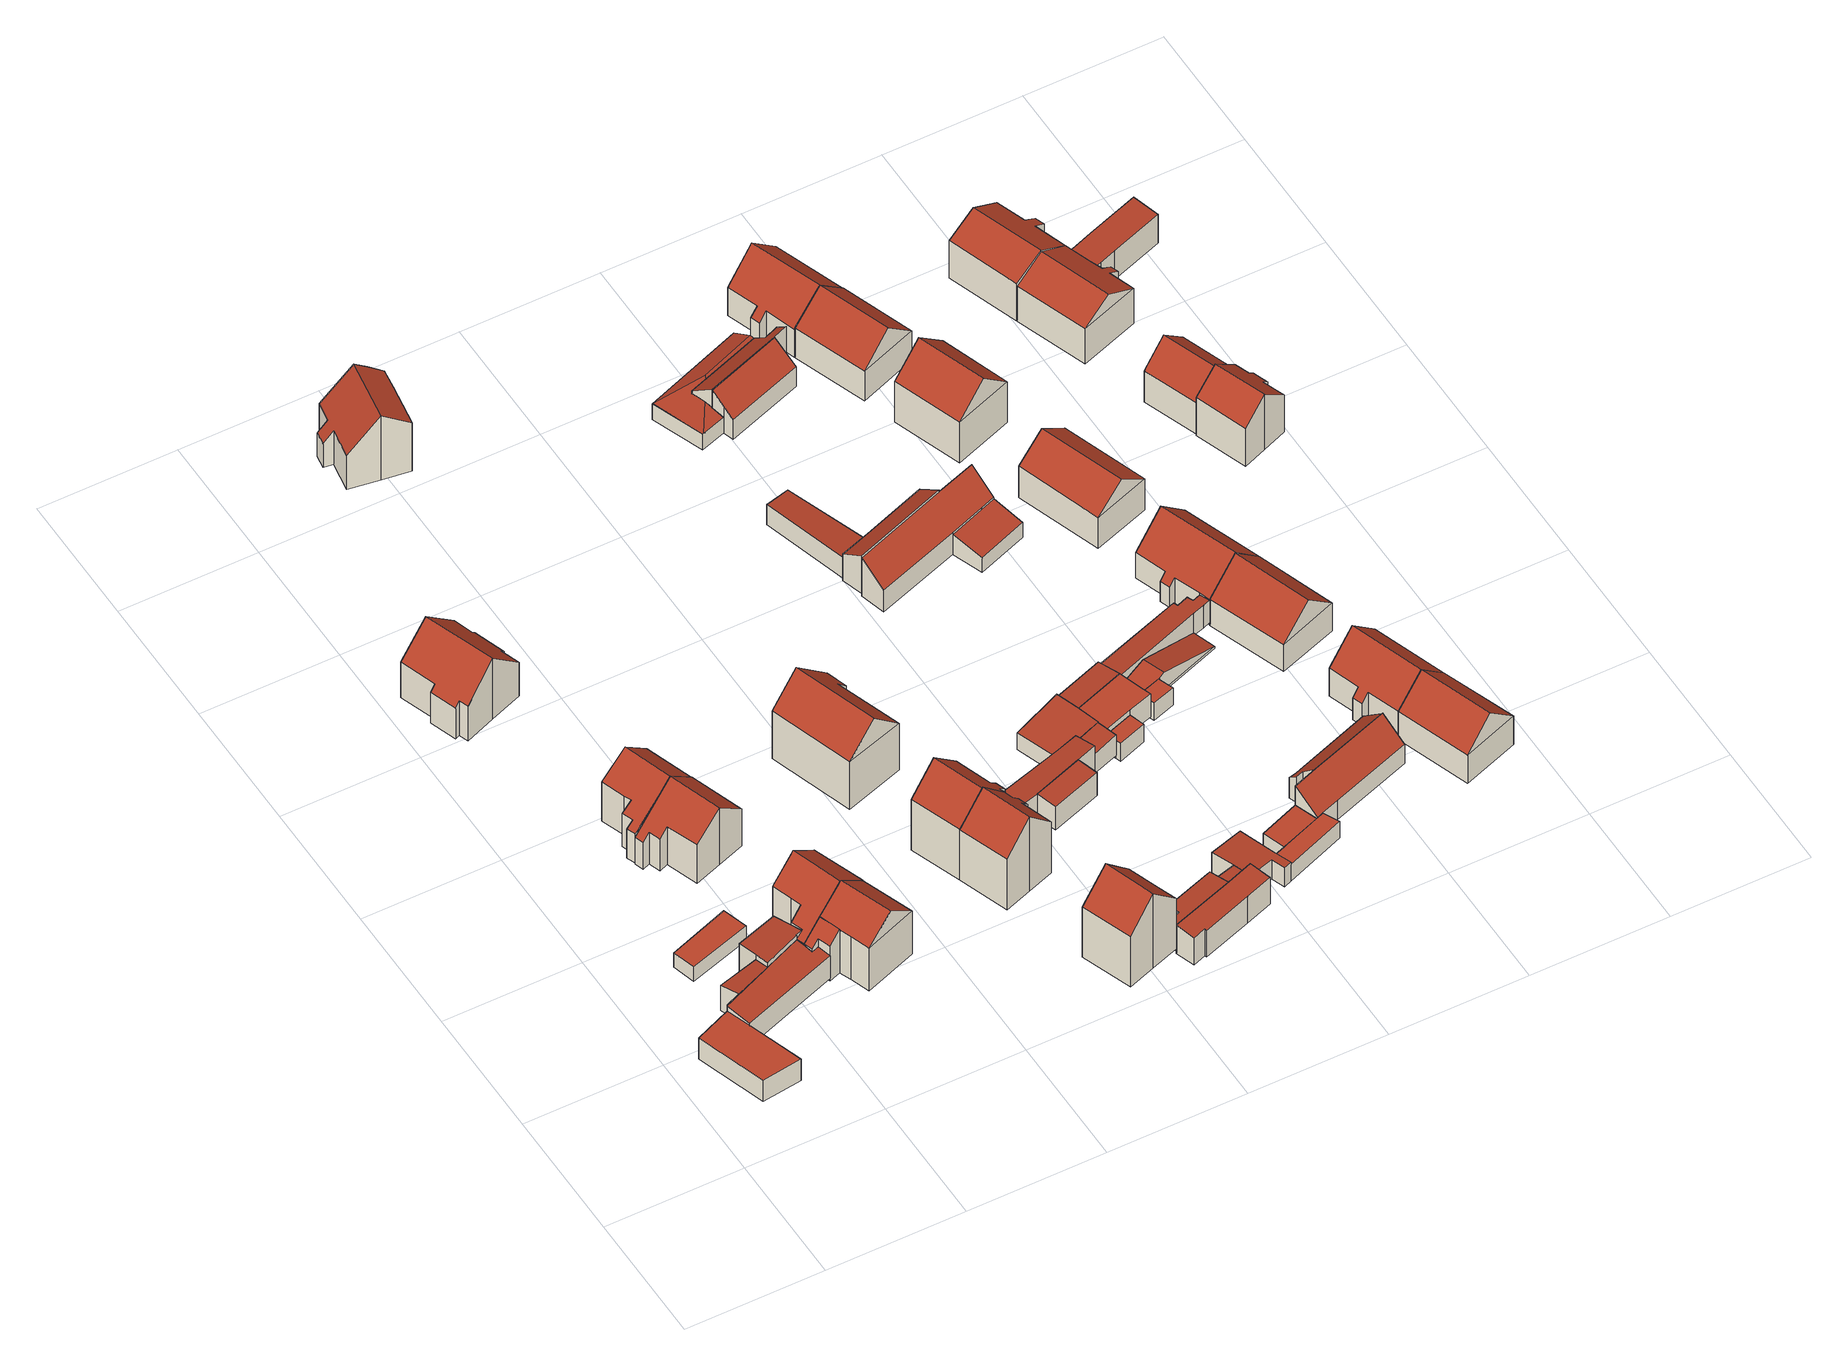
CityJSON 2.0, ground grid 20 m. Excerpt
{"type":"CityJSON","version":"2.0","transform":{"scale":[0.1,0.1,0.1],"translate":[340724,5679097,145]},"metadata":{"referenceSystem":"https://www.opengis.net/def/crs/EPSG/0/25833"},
"CityObjects":{
"building1":{"type":"Building","attributes":{"Gemeindeschluessel":14729160,"Geometrietyp2DReferenz":"3000","function":"31001_9998","roofType":"9999"},"children":["building1-1","building1-2","building1-3","building1-4"]},
"building1-1":{"type":"BuildingPart","attributes":{"Dachtyp_tdc":"tdcPolyFlatRoof","Dachneigung":9.19,"QualitaetDacherkennung":45,"Geometrietyp2DReferenz":"3000","roofType":"2100","measuredHeight":4.83},"parents":["building1"],"geometry":[{"type":"MultiSurface","lod":"2","boundaries":[[[0,1,2,3,4,5,6,7,8]],[[9,10,11,12,13,14,15,16]],[[5,4,12,11]],[[4,3,13,12]],[[3,2,14,13]],[[2,1,15,14]],[[1,0,17,16,15]],[[18,17,0,8]],[[9,16,17,18]],[[10,9,18,8,7,6]],[[11,10,6,5]]],"semantics":{"surfaces":[{"type":"RoofSurface"},{"type":"GroundSurface"},{"type":"WallSurface"},{"type":"ClosureSurface"}],"values":[0,1,2,2,2,2,2,2,3,3,3]}}]},
"building1-2":{"type":"BuildingPart","attributes":{"Dachtyp_tdc":"tdcPolyFlatRoof","Dachneigung":0,"QualitaetDacherkennung":84,"Geometrietyp2DReferenz":"3000","roofType":"1000","measuredHeight":3.74},"parents":["building1"],"geometry":[{"type":"MultiSurface","lod":"2","boundaries":[[[19,20,21,22]],[[20,18,9,21]],[[17,23,24,16]],[[23,19,22,24]],[[23,17,18,20,19]],[[22,21,9,16,24]],[[16,9,18,17]]],"semantics":{"surfaces":[{"type":"WallSurface"},{"type":"RoofSurface"},{"type":"GroundSurface"},{"type":"ClosureSurface"}],"values":[0,0,0,0,1,2,3]}}]},
"building1-3":{"type":"BuildingPart","attributes":{"Dachtyp_tdc":"tdcPolyFlatRoof","Dachneigung":7.49,"QualitaetDacherkennung":70,"Geometrietyp2DReferenz":"3000","roofType":"2100","measuredHeight":4.89},"parents":["building1"],"geometry":[{"type":"MultiSurface","lod":"2","boundaries":[[[25,9,8]],[[25,26,27,9]],[[26,28,29,27]],[[28,30,31,29]],[[30,28,26,25,7,6]],[[10,9,27,29,31]],[[8,7,25]],[[9,10,6,7,8]],[[10,31,30,6]]],"semantics":{"surfaces":[{"type":"WallSurface"},{"type":"RoofSurface"},{"type":"GroundSurface"},{"type":"ClosureSurface"}],"values":[0,0,0,0,1,2,0,3,3]}}]},
"building1-4":{"type":"BuildingPart","attributes":{"Dachtyp_tdc":"tdcPolyFlatRoof","Dachneigung":4.71,"QualitaetDacherkennung":78,"Geometrietyp2DReferenz":"3000","roofType":"2100","measuredHeight":5.57},"parents":["building1"],"geometry":[{"type":"MultiSurface","lod":"2","boundaries":[[[32,33,34,31,30]],[[33,35,36,34]],[[35,37,38,36]],[[37,39,40,38]],[[39,41,42,40]],[[41,43,5,11,42]],[[44,43,41,39,37,35,33,32]],[[31,34,36,38,40,42,11,10]],[[6,5,43,44]],[[11,5,6,10]],[[32,30,6,44]],[[30,31,10,6]]],"semantics":{"surfaces":[{"type":"WallSurface"},{"type":"RoofSurface"},{"type":"GroundSurface"},{"type":"ClosureSurface"}],"values":[0,0,0,0,0,0,1,2,0,3,0,3]}}]},
"building2":{"type":"Building","attributes":{"Dachtyp_tdc":"tdcPolyFlatRoof","Gemeindeschluessel":14729160,"Dachneigung":0,"QualitaetDacherkennung":84,"Geometrietyp2DReferenz":"3000","function":"31001_9998","roofType":"1000","measuredHeight":2.55},"geometry":[{"type":"MultiSurface","lod":"2","boundaries":[[[45,46,47,48]],[[46,49,50,47]],[[49,51,52,50]],[[51,45,48,52]],[[51,49,46,45]],[[48,47,50,52]]],"semantics":{"surfaces":[{"type":"WallSurface"},{"type":"RoofSurface"},{"type":"GroundSurface"}],"values":[0,0,0,0,1,2]}}]},
"building3":{"type":"Building","attributes":{"Dachtyp_tdc":"tdcGableRoof","Gemeindeschluessel":14729160,"Dachneigung":43,"QualitaetDacherkennung":68,"Geometrietyp2DReferenz":"3000","function":"31001_9998","roofType":"3100","measuredHeight":10.78},"geometry":[{"type":"MultiSurface","lod":"2","boundaries":[[[53,54,55,56]],[[54,57,58,55]],[[57,59,60,58]],[[59,61,62,60]],[[61,63,64,62]],[[63,65,66,64]],[[65,67,68,66]],[[67,69,70,68]],[[69,71,72,70]],[[71,73,74,72]],[[73,75,76,74]],[[75,77,78,76]],[[77,79,80,78]],[[79,53,56,80]],[[75,73,71,69,67,65,63,61]],[[61,59,57,54,53,79,77,75]],[[56,55,58,60,62,64,66,68,70,72,74,76,78,80]]],"semantics":{"surfaces":[{"type":"WallSurface"},{"type":"RoofSurface"},{"type":"GroundSurface"}],"values":[0,0,0,0,0,0,0,0,0,0,0,0,0,0,1,1,2]}}]},
"building4":{"type":"Building","attributes":{"Dachtyp_tdc":"tdcGableRoof","Gemeindeschluessel":14729160,"Dachneigung":38.2,"QualitaetDacherkennung":65,"Geometrietyp2DReferenz":"3000","function":"31001_9998","roofType":"3100","measuredHeight":10.15},"geometry":[{"type":"MultiSurface","lod":"2","boundaries":[[[81,82,83,84]],[[82,85,86,83]],[[85,87,88,86]],[[87,89,90,88]],[[89,91,92,90]],[[91,93,94,92]],[[93,95,96,94]],[[95,97,98,96]],[[97,99,100,98]],[[99,81,84,100]],[[95,93,91,89]],[[89,87,85,82,81,99,97,95]],[[84,83,86,88,90,92,94,96,98,100]]],"semantics":{"surfaces":[{"type":"WallSurface"},{"type":"RoofSurface"},{"type":"GroundSurface"}],"values":[0,0,0,0,0,0,0,0,0,0,1,1,2]}}]},
"building5":{"type":"Building","attributes":{"Dachtyp_tdc":"tdcFreeFormRoof","Gemeindeschluessel":14729160,"Dachneigung":33.03,"QualitaetDacherkennung":59,"Geometrietyp2DReferenz":"3000","function":"31001_9998","roofType":"5000","measuredHeight":9.76},"geometry":[{"type":"MultiSurface","lod":"2","boundaries":[[[101,102,103,104]],[[102,105,106,103]],[[105,107,108,106]],[[107,109,110,108]],[[109,111,112,110]],[[111,113,114,112]],[[113,115,116,114]],[[115,117,118,116]],[[117,101,104,118]],[[119,109,107,120]],[[101,117,115,113,111,119,120,105,102]],[[111,109,119]],[[107,105,120]],[[104,103,106,108,110,112,114,116,118]]],"semantics":{"surfaces":[{"type":"WallSurface"},{"type":"RoofSurface"},{"type":"GroundSurface"}],"values":[0,0,0,0,0,0,0,0,0,1,1,0,0,2]}}]},
"building6":{"type":"Building","attributes":{"Gemeindeschluessel":14729160,"Geometrietyp2DReferenz":"3000","function":"31001_9998","roofType":"9999"},"children":["building6-1","building6-2"]},
"building6-1":{"type":"BuildingPart","attributes":{"Dachtyp_tdc":"tdcGableRoof","Dachneigung":39.59,"QualitaetDacherkennung":75,"Geometrietyp2DReferenz":"3000","roofType":"3100","measuredHeight":11.12},"parents":["building6"],"geometry":[{"type":"MultiSurface","lod":"2","boundaries":[[[121,122,123,124]],[[122,125,126,123]],[[125,127,128,126]],[[129,130,131,132]],[[130,121,124,131]],[[130,133,134,121]],[[127,125,122,134,133,135]],[[127,135,129]],[[129,135,133,130]],[[121,134,122]],[[124,123,126,128,132,131]],[[132,128,127,129]]],"semantics":{"surfaces":[{"type":"WallSurface"},{"type":"RoofSurface"},{"type":"GroundSurface"},{"type":"ClosureSurface"}],"values":[0,0,0,0,0,1,1,0,0,0,2,3]}}]},
"building6-2":{"type":"BuildingPart","attributes":{"Dachtyp_tdc":"tdcPolyFlatRoof","Dachneigung":40.18,"QualitaetDacherkennung":64,"Geometrietyp2DReferenz":"3000","roofType":"2100","measuredHeight":7.77},"parents":["building6"],"geometry":[{"type":"MultiSurface","lod":"2","boundaries":[[[136,137,138,128,127]],[[137,139,140,138]],[[139,141,142,140]],[[141,143,144,142]],[[143,135,129,132,144]],[[143,141,139,137,136,135]],[[132,128,138,140,142,144]],[[127,129,135,136]],[[127,128,132,129]]],"semantics":{"surfaces":[{"type":"WallSurface"},{"type":"RoofSurface"},{"type":"GroundSurface"},{"type":"ClosureSurface"}],"values":[0,0,0,0,0,1,2,0,3]}}]},
"building7":{"type":"Building","attributes":{"Dachtyp_tdc":"tdcFreeFormRoof","Gemeindeschluessel":14729160,"Dachneigung":39.63,"QualitaetDacherkennung":81,"Geometrietyp2DReferenz":"3000","function":"31001_9998","roofType":"5000","measuredHeight":11.03},"geometry":[{"type":"MultiSurface","lod":"2","boundaries":[[[145,146,147,148]],[[146,149,131,147]],[[149,143,144,131]],[[143,150,151,144]],[[150,152,153,151]],[[152,154,155,153]],[[154,156,157,155]],[[156,158,159,157]],[[158,145,148,159]],[[156,154,152,150,143,160,161,145,158]],[[160,149,146,161]],[[146,145,161]],[[143,149,160]],[[148,147,131,144,151,153,155,157,159]]],"semantics":{"surfaces":[{"type":"WallSurface"},{"type":"RoofSurface"},{"type":"GroundSurface"}],"values":[0,0,0,0,0,0,0,0,0,1,1,0,0,2]}}]},
"building8":{"type":"Building","attributes":{"Dachtyp_tdc":"tdcGableRoof","Gemeindeschluessel":14729160,"Dachneigung":50.59,"QualitaetDacherkennung":87,"Geometrietyp2DReferenz":"3000","function":"31001_9998","roofType":"3100","measuredHeight":11.5},"geometry":[{"type":"MultiSurface","lod":"2","boundaries":[[[162,163,164,165]],[[163,166,167,164]],[[166,168,169,167]],[[168,170,171,169]],[[170,172,173,171]],[[172,174,175,173]],[[174,176,177,175]],[[176,178,179,177]],[[178,180,181,179]],[[180,182,183,181]],[[182,184,185,183]],[[184,162,165,185]],[[180,178,176,174,172,170]],[[170,168,166,163,162,184,182,180]],[[165,164,167,169,171,173,175,177,179,181,183,185]]],"semantics":{"surfaces":[{"type":"WallSurface"},{"type":"RoofSurface"},{"type":"GroundSurface"}],"values":[0,0,0,0,0,0,0,0,0,0,0,0,1,1,2]}}]},
"building9":{"type":"Building","attributes":{"Dachtyp_tdc":"tdcFreeFormRoof","Gemeindeschluessel":14729160,"Dachneigung":44.02,"QualitaetDacherkennung":69,"Geometrietyp2DReferenz":"3000","function":"31001_9998","roofType":"5000","measuredHeight":12.73},"geometry":[{"type":"MultiSurface","lod":"2","boundaries":[[[186,187,188,189]],[[187,190,191,188]],[[190,192,193,191]],[[192,194,195,193]],[[194,196,197,195]],[[196,186,189,197]],[[187,198,199,190]],[[196,194,192,199,198,186]],[[187,186,198]],[[192,190,199]],[[189,188,191,193,195,197]]],"semantics":{"surfaces":[{"type":"WallSurface"},{"type":"RoofSurface"},{"type":"GroundSurface"}],"values":[0,0,0,0,0,0,1,1,0,0,2]}}]},
"building10":{"type":"Building","attributes":{"Dachtyp_tdc":"tdcGableRoof","Gemeindeschluessel":14729160,"Dachneigung":45.73,"QualitaetDacherkennung":62,"Geometrietyp2DReferenz":"3000","function":"31001_9998","roofType":"3100","measuredHeight":13.24},"geometry":[{"type":"MultiSurface","lod":"2","boundaries":[[[200,201,202,203]],[[201,204,205,202]],[[204,206,207,205]],[[206,208,209,207]],[[208,210,211,209]],[[210,212,213,211]],[[212,214,215,213]],[[214,216,217,215]],[[216,218,219,217]],[[218,200,203,219]],[[214,212,210,208]],[[208,206,204,201,200,218,216,214]],[[203,202,205,207,209,211,213,215,217,219]]],"semantics":{"surfaces":[{"type":"WallSurface"},{"type":"RoofSurface"},{"type":"GroundSurface"}],"values":[0,0,0,0,0,0,0,0,0,0,1,1,2]}}]},
"building11":{"type":"Building","attributes":{"Dachtyp_tdc":"tdcGableRoof","Gemeindeschluessel":14729160,"Dachneigung":44.25,"QualitaetDacherkennung":66,"Geometrietyp2DReferenz":"3000","function":"31001_9998","roofType":"3100","measuredHeight":13.21},"geometry":[{"type":"MultiSurface","lod":"2","boundaries":[[[220,221,222,223]],[[221,224,225,222]],[[224,226,227,225]],[[226,228,229,227]],[[228,230,231,229]],[[230,232,217,231]],[[232,233,234,217]],[[233,235,213,234]],[[235,236,237,213]],[[236,220,223,237]],[[233,232,230,228,226,224,221,220]],[[220,236,235,233]],[[223,222,225,227,229,231,217,234,213,237]]],"semantics":{"surfaces":[{"type":"WallSurface"},{"type":"RoofSurface"},{"type":"GroundSurface"}],"values":[0,0,0,0,0,0,0,0,0,0,1,1,2]}}]},
"building12":{"type":"Building","attributes":{"Dachtyp_tdc":"tdcGableRoof","Gemeindeschluessel":14729160,"Dachneigung":44.75,"QualitaetDacherkennung":67,"Geometrietyp2DReferenz":"3000","function":"31001_9998","roofType":"3100","measuredHeight":13.28},"geometry":[{"type":"MultiSurface","lod":"2","boundaries":[[[238,239,240,241]],[[239,242,243,240]],[[242,244,245,243]],[[244,246,247,245]],[[246,248,249,247]],[[248,250,251,249]],[[250,238,241,251]],[[246,244,242,239]],[[239,238,250,248,246]],[[241,240,243,245,247,249,251]]],"semantics":{"surfaces":[{"type":"WallSurface"},{"type":"RoofSurface"},{"type":"GroundSurface"}],"values":[0,0,0,0,0,0,0,1,1,2]}}]},
"building13":{"type":"Building","attributes":{"Dachtyp_tdc":"tdcPolyFlatRoof","Gemeindeschluessel":14729160,"Dachneigung":5.95,"QualitaetDacherkennung":57,"Geometrietyp2DReferenz":"3000","function":"31001_9998","roofType":"2100","measuredHeight":4.77},"geometry":[{"type":"MultiSurface","lod":"2","boundaries":[[[252,253,254,255]],[[253,256,257,254]],[[256,258,259,257]],[[258,260,261,259]],[[260,262,263,261]],[[262,264,265,263]],[[264,266,267,265]],[[266,252,255,267]],[[266,264,262,260,258,256,253,252]],[[255,254,257,259,261,263,265,267]]],"semantics":{"surfaces":[{"type":"WallSurface"},{"type":"RoofSurface"},{"type":"GroundSurface"}],"values":[0,0,0,0,0,0,0,0,1,2]}}]},
"building14":{"type":"Building","attributes":{"Dachtyp_tdc":"tdcPolyFlatRoof","Gemeindeschluessel":14729160,"Dachneigung":5.73,"QualitaetDacherkennung":57,"Geometrietyp2DReferenz":"3000","function":"31001_9998","roofType":"2100","measuredHeight":5.05},"geometry":[{"type":"MultiSurface","lod":"2","boundaries":[[[252,266,268,269]],[[266,270,271,268]],[[270,272,273,271]],[[272,274,275,273]],[[274,276,277,275]],[[276,278,279,277]],[[278,280,281,279]],[[280,252,269,281]],[[280,278,276,274,272,270,266,252]],[[269,268,271,273,275,277,279,281]]],"semantics":{"surfaces":[{"type":"WallSurface"},{"type":"RoofSurface"},{"type":"GroundSurface"}],"values":[0,0,0,0,0,0,0,0,1,2]}}]},
"building15":{"type":"Building","attributes":{"Dachtyp_tdc":"tdcPolyFlatRoof","Gemeindeschluessel":14729160,"Dachneigung":7.38,"QualitaetDacherkennung":52,"Geometrietyp2DReferenz":"3000","function":"31001_9998","roofType":"2100","measuredHeight":4.55},"geometry":[{"type":"MultiSurface","lod":"2","boundaries":[[[282,283,284,285]],[[283,286,287,284]],[[286,288,289,287]],[[288,290,291,289]],[[290,292,293,291]],[[292,294,295,293]],[[294,282,285,295]],[[294,292,290,288,286,283,282]],[[285,284,287,289,291,293,295]]],"semantics":{"surfaces":[{"type":"WallSurface"},{"type":"RoofSurface"},{"type":"GroundSurface"}],"values":[0,0,0,0,0,0,0,1,2]}}]},
"building16":{"type":"Building","attributes":{"Dachtyp_tdc":"tdcPolyFlatRoof","Gemeindeschluessel":14729160,"Dachneigung":4.22,"QualitaetDacherkennung":70,"Geometrietyp2DReferenz":"3000","function":"31001_9998","roofType":"2100","measuredHeight":4.29},"geometry":[{"type":"MultiSurface","lod":"2","boundaries":[[[296,297,298,299]],[[297,300,301,298]],[[300,302,303,301]],[[302,296,299,303]],[[302,300,297,296]],[[299,298,301,303]]],"semantics":{"surfaces":[{"type":"WallSurface"},{"type":"RoofSurface"},{"type":"GroundSurface"}],"values":[0,0,0,0,1,2]}}]},
"building17":{"type":"Building","attributes":{"Gemeindeschluessel":14729160,"Geometrietyp2DReferenz":"3000","function":"31001_9998","roofType":"9999"},"children":["building17-1","building17-2"]},
"building17-1":{"type":"BuildingPart","attributes":{"Dachtyp_tdc":"tdcPolyFlatRoof","Dachneigung":5.14,"QualitaetDacherkennung":51,"Geometrietyp2DReferenz":"3000","roofType":"2100","measuredHeight":3.7},"parents":["building17"],"geometry":[{"type":"MultiSurface","lod":"2","boundaries":[[[304,305,306,307]],[[305,308,309,306]],[[308,310,311,309]],[[310,308,305,304]],[[307,306,309,311]],[[307,311,310,304]]],"semantics":{"surfaces":[{"type":"WallSurface"},{"type":"RoofSurface"},{"type":"GroundSurface"},{"type":"ClosureSurface"}],"values":[0,0,0,1,2,3]}}]},
"building17-2":{"type":"BuildingPart","attributes":{"Dachtyp_tdc":"tdcPolyFlatRoof","Dachneigung":6.91,"QualitaetDacherkennung":75,"Geometrietyp2DReferenz":"3000","roofType":"2100","measuredHeight":3.85},"parents":["building17"],"geometry":[{"type":"MultiSurface","lod":"2","boundaries":[[[312,313,314,315]],[[313,316,304,307,314]],[[310,317,318,311]],[[317,319,320,318]],[[319,312,315,320]],[[319,317,310,316,313,312]],[[315,314,307,311,318,320]],[[310,304,316]],[[310,311,307,304]]],"semantics":{"surfaces":[{"type":"WallSurface"},{"type":"RoofSurface"},{"type":"GroundSurface"},{"type":"ClosureSurface"}],"values":[0,0,0,0,0,1,2,0,3]}}]},
"building18":{"type":"Building","attributes":{"Gemeindeschluessel":14729160,"Geometrietyp2DReferenz":"3000","function":"31001_9998","roofType":"9999"},"children":["building18-1","building18-2","building18-3","building18-4"]},
"building18-1":{"type":"BuildingPart","attributes":{"Dachtyp_tdc":"tdcPolyFlatRoof","Dachneigung":0,"QualitaetDacherkennung":62,"Geometrietyp2DReferenz":"3000","roofType":"1000","measuredHeight":2.86},"parents":["building18"],"geometry":[{"type":"MultiSurface","lod":"2","boundaries":[[[321,322,323,324]],[[325,326,327,328]],[[326,321,324,327]],[[326,325,322,321]],[[324,323,328,327]],[[328,323,322,325]]],"semantics":{"surfaces":[{"type":"WallSurface"},{"type":"RoofSurface"},{"type":"GroundSurface"},{"type":"ClosureSurface"}],"values":[0,0,0,1,2,3]}}]},
"building18-2":{"type":"BuildingPart","attributes":{"Dachtyp_tdc":"tdcPolyFlatRoof","Dachneigung":0,"QualitaetDacherkennung":44,"Geometrietyp2DReferenz":"3000","roofType":"1000","measuredHeight":2.99},"parents":["building18"],"geometry":[{"type":"MultiSurface","lod":"2","boundaries":[[[329,330,328,331]],[[330,325,328]],[[332,323,322]],[[332,333,334,323]],[[333,335,336,334]],[[335,337,338,336]],[[335,333,332,330,329,337]],[[338,331,328,323,334,336]],[[331,338,337,329]],[[322,325,330,332]],[[322,323,328,325]]],"semantics":{"surfaces":[{"type":"WallSurface"},{"type":"RoofSurface"},{"type":"GroundSurface"},{"type":"ClosureSurface"}],"values":[0,0,0,0,0,0,1,2,3,0,3]}}]},
"building18-3":{"type":"BuildingPart","attributes":{"Dachtyp_tdc":"tdcPolyFlatRoof","Dachneigung":2.6,"QualitaetDacherkennung":66,"Geometrietyp2DReferenz":"3000","roofType":"2100","measuredHeight":3.6},"parents":["building18"],"geometry":[{"type":"MultiSurface","lod":"2","boundaries":[[[339,340,341,342]],[[339,343,344,340]],[[343,345,329,331,344]],[[346,347,348,338,337]],[[347,349,350,348]],[[349,351,352,350]],[[351,349,347,346,345,343,339,342]],[[341,340,344,331,338,348,350,352]],[[337,329,345,346]],[[337,338,331,329]],[[342,341,352,351]]],"semantics":{"surfaces":[{"type":"WallSurface"},{"type":"RoofSurface"},{"type":"GroundSurface"},{"type":"ClosureSurface"}],"values":[0,0,0,0,0,0,1,2,0,3,3]}}]},
"building18-4":{"type":"BuildingPart","attributes":{"Dachtyp_tdc":"tdcPolyFlatRoof","Dachneigung":2.8,"QualitaetDacherkennung":47,"Geometrietyp2DReferenz":"3000","roofType":"2100","measuredHeight":3.8},"parents":["building18"],"geometry":[{"type":"MultiSurface","lod":"2","boundaries":[[[351,353,354,352]],[[353,355,356,354]],[[355,357,358,356]],[[357,342,341,358]],[[357,355,353,351,342]],[[341,352,354,356,358]],[[351,352,341,342]]],"semantics":{"surfaces":[{"type":"WallSurface"},{"type":"RoofSurface"},{"type":"GroundSurface"},{"type":"ClosureSurface"}],"values":[0,0,0,0,1,2,3]}}]},
"building19":{"type":"Building","attributes":{"Dachtyp_tdc":"tdcPolyFlatRoof","Gemeindeschluessel":14729160,"Dachneigung":7.73,"QualitaetDacherkennung":69,"Geometrietyp2DReferenz":"3000","function":"31001_9998","roofType":"2100","measuredHeight":3.69},"geometry":[{"type":"MultiSurface","lod":"2","boundaries":[[[359,360,361,362]],[[360,363,364,361]],[[363,365,366,364]],[[365,359,362,366]],[[365,363,360,359]],[[362,361,364,366]]],"semantics":{"surfaces":[{"type":"WallSurface"},{"type":"RoofSurface"},{"type":"GroundSurface"}],"values":[0,0,0,0,1,2]}}]},
"building20":{"type":"Building","attributes":{"Gemeindeschluessel":14729160,"Geometrietyp2DReferenz":"3000","function":"31001_9998","roofType":"9999"},"children":["building20-1","building20-2"]},
"building20-1":{"type":"BuildingPart","attributes":{"Dachtyp_tdc":"tdcPolyFlatRoof","Dachneigung":0,"QualitaetDacherkennung":0,"Geometrietyp2DReferenz":"3000","roofType":"9999","measuredHeight":3.13},"parents":["building20"],"geometry":[{"type":"MultiSurface","lod":"2","boundaries":[[[367,368,369,370,371]],[[371,370,372,373]],[[370,369,374,372]],[[369,368,375,374]],[[368,367,376,375]],[[373,372,374,375,376]],[[373,376,367,371]]],"semantics":{"surfaces":[{"type":"RoofSurface"},{"type":"WallSurface"},{"type":"GroundSurface"},{"type":"ClosureSurface"}],"values":[0,1,1,1,1,2,3]}}]},
"building20-2":{"type":"BuildingPart","attributes":{"Dachtyp_tdc":"tdcPolyFlatRoof","Dachneigung":0,"QualitaetDacherkennung":13,"Geometrietyp2DReferenz":"3000","roofType":"1000","measuredHeight":4.1},"parents":["building20"],"geometry":[{"type":"MultiSurface","lod":"2","boundaries":[[[377,378,379,376,367]],[[378,380,381,379]],[[380,382,383,381]],[[382,384,385,383]],[[384,386,373,385]],[[386,371,373]],[[384,382,380,378,377,386]],[[376,379,381,383,385,373]],[[367,371,386,377]],[[367,376,373,371]]],"semantics":{"surfaces":[{"type":"WallSurface"},{"type":"RoofSurface"},{"type":"GroundSurface"},{"type":"ClosureSurface"}],"values":[0,0,0,0,0,0,1,2,0,3]}}]},
"building21":{"type":"Building","attributes":{"Dachtyp_tdc":"tdcPolyFlatRoof","Gemeindeschluessel":14729160,"Dachneigung":4.39,"QualitaetDacherkennung":71,"Geometrietyp2DReferenz":"3000","function":"31001_9998","roofType":"2100","measuredHeight":4.01},"geometry":[{"type":"MultiSurface","lod":"2","boundaries":[[[378,387,388,389]],[[387,390,391,388]],[[390,380,392,391]],[[380,378,389,392]],[[380,390,387,378]],[[389,388,391,392]]],"semantics":{"surfaces":[{"type":"WallSurface"},{"type":"RoofSurface"},{"type":"GroundSurface"}],"values":[0,0,0,0,1,2]}}]},
"building22":{"type":"Building","attributes":{"Dachtyp_tdc":"tdcPolyFlatRoof","Gemeindeschluessel":14729160,"Dachneigung":33.77,"QualitaetDacherkennung":69,"Geometrietyp2DReferenz":"3000","function":"31001_9998","roofType":"2100","measuredHeight":6.8},"geometry":[{"type":"MultiSurface","lod":"2","boundaries":[[[393,394,395,396]],[[394,397,398,395]],[[397,399,400,398]],[[399,401,402,400]],[[401,393,396,402]],[[401,399,397,394,393]],[[396,395,398,400,402]]],"semantics":{"surfaces":[{"type":"WallSurface"},{"type":"RoofSurface"},{"type":"GroundSurface"}],"values":[0,0,0,0,0,1,2]}}]},
"building23":{"type":"Building","attributes":{"Dachtyp_tdc":"tdcPolyFlatRoof","Gemeindeschluessel":14729160,"Dachneigung":38.76,"QualitaetDacherkennung":79,"Geometrietyp2DReferenz":"3000","function":"31001_9998","roofType":"2100","measuredHeight":6.88},"geometry":[{"type":"MultiSurface","lod":"2","boundaries":[[[403,404,405,406]],[[404,407,408,405]],[[407,409,410,408]],[[409,411,412,410]],[[411,413,414,412]],[[413,415,416,414]],[[415,403,406,416]],[[415,413,411,409,407,404,403]],[[406,405,408,410,412,414,416]]],"semantics":{"surfaces":[{"type":"WallSurface"},{"type":"RoofSurface"},{"type":"GroundSurface"}],"values":[0,0,0,0,0,0,0,1,2]}}]},
"building24":{"type":"Building","attributes":{"Dachtyp_tdc":"tdcFreeFormRoof","Gemeindeschluessel":14729160,"Dachneigung":23.6,"QualitaetDacherkennung":54,"Geometrietyp2DReferenz":"3000","function":"31001_9998","roofType":"5000","measuredHeight":3.97},"geometry":[{"type":"MultiSurface","lod":"2","boundaries":[[[417,418,419,420]],[[418,421,422,419]],[[421,423,424,422]],[[423,425,426,424]],[[425,427,428,426]],[[427,429,430,428]],[[429,417,420,430]],[[423,431,432,433,429,434,435]],[[421,436,432,431]],[[427,425,435,434]],[[432,436,418,417,433]],[[425,423,435]],[[429,427,434]],[[417,429,433]],[[421,418,436]],[[423,421,431]],[[420,419,422,424,426,428,430]]],"semantics":{"surfaces":[{"type":"WallSurface"},{"type":"RoofSurface"},{"type":"GroundSurface"}],"values":[0,0,0,0,0,0,0,1,1,1,1,0,0,0,0,0,2]}}]},
"building25":{"type":"Building","attributes":{"Dachtyp_tdc":"tdcPolyFlatRoof","Gemeindeschluessel":14729160,"Dachneigung":39.27,"QualitaetDacherkennung":80,"Geometrietyp2DReferenz":"3000","function":"31001_9998","roofType":"2100","measuredHeight":6.37},"geometry":[{"type":"MultiSurface","lod":"2","boundaries":[[[437,438,426,428]],[[438,439,440,426]],[[439,441,442,440]],[[441,443,444,442]],[[443,437,428,444]],[[443,441,439,438,437]],[[428,426,440,442,444]]],"semantics":{"surfaces":[{"type":"WallSurface"},{"type":"RoofSurface"},{"type":"GroundSurface"}],"values":[0,0,0,0,0,1,2]}}]},
"building26":{"type":"Building","attributes":{"Dachtyp_tdc":"tdcPolyFlatRoof","Gemeindeschluessel":14729160,"Dachneigung":37.02,"QualitaetDacherkennung":77,"Geometrietyp2DReferenz":"3000","function":"31001_9998","roofType":"2100","measuredHeight":6.34},"geometry":[{"type":"MultiSurface","lod":"2","boundaries":[[[445,446,447,448]],[[446,449,450,447]],[[449,451,452,450]],[[451,453,454,452]],[[453,455,456,454]],[[455,457,458,456]],[[457,445,448,458]],[[457,455,453,451,449,446,445]],[[448,447,450,452,454,456,458]]],"semantics":{"surfaces":[{"type":"WallSurface"},{"type":"RoofSurface"},{"type":"GroundSurface"}],"values":[0,0,0,0,0,0,0,1,2]}}]},
"building27":{"type":"Building","attributes":{"Gemeindeschluessel":14729160,"Geometrietyp2DReferenz":"3000","function":"31001_9998","roofType":"9999"},"children":["building27-1","building27-2"]},
"building27-1":{"type":"BuildingPart","attributes":{"Dachtyp_tdc":"tdcPolyFlatRoof","Dachneigung":0,"QualitaetDacherkennung":50,"Geometrietyp2DReferenz":"3000","roofType":"1000","measuredHeight":3.15},"parents":["building27"],"geometry":[{"type":"MultiSurface","lod":"2","boundaries":[[[459,460,461,462,463,464]],[[460,465,466,461]],[[465,467,468,466]],[[467,469,470,471,472,468]],[[469,467,465,460,459]],[[462,461,466,468,472]],[[464,470,469,459]],[[463,462,472,471]],[[464,463,471,470]]],"semantics":{"surfaces":[{"type":"WallSurface"},{"type":"RoofSurface"},{"type":"GroundSurface"},{"type":"ClosureSurface"}],"values":[0,0,0,0,1,2,0,3,3]}}]},
"building27-2":{"type":"BuildingPart","attributes":{"Dachtyp_tdc":"tdcGableRoof","Dachneigung":17.39,"QualitaetDacherkennung":12,"Geometrietyp2DReferenz":"3000","roofType":"3100","measuredHeight":3.35},"parents":["building27"],"geometry":[{"type":"MultiSurface","lod":"2","boundaries":[[[392,473,474,475]],[[473,476,477,474]],[[476,463,462,477]],[[471,392,475,472]],[[470,464,478,479,480]],[[473,479,478,476]],[[392,480,479,473]],[[471,470,480,392]],[[476,478,464,463]],[[475,474,477,462,472]],[[472,462,463,471]],[[463,464,470,471]]],"semantics":{"surfaces":[{"type":"WallSurface"},{"type":"RoofSurface"},{"type":"GroundSurface"},{"type":"ClosureSurface"}],"values":[0,0,0,0,1,1,0,0,0,2,3,3]}}]},
"building28":{"type":"Building","attributes":{"Dachtyp_tdc":"tdcPolyFlatRoof","Gemeindeschluessel":14729160,"Dachneigung":11.3,"QualitaetDacherkennung":84,"Geometrietyp2DReferenz":"3000","function":"31001_9998","roofType":"2100","measuredHeight":3.6},"geometry":[{"type":"MultiSurface","lod":"2","boundaries":[[[481,482,406,483]],[[482,484,416,406]],[[484,485,414,416]],[[485,486,487,414]],[[486,481,483,487]],[[486,485,484,482,481]],[[483,406,416,414,487]]],"semantics":{"surfaces":[{"type":"WallSurface"},{"type":"RoofSurface"},{"type":"GroundSurface"}],"values":[0,0,0,0,0,1,2]}}]},
"building29":{"type":"Building","attributes":{"Dachtyp_tdc":"tdcPolyFlatRoof","Gemeindeschluessel":14729160,"Dachneigung":41.63,"QualitaetDacherkennung":62,"Geometrietyp2DReferenz":"3000","function":"31001_9998","roofType":"2100","measuredHeight":6.62},"geometry":[{"type":"MultiSurface","lod":"2","boundaries":[[[333,332,488,489]],[[332,490,491,488]],[[490,492,493,491]],[[492,494,495,493]],[[494,496,497,495]],[[496,498,499,497]],[[498,333,489,499]],[[498,496,494,492,490,332,333]],[[489,488,491,493,495,497,499]]],"semantics":{"surfaces":[{"type":"WallSurface"},{"type":"RoofSurface"},{"type":"GroundSurface"}],"values":[0,0,0,0,0,0,0,1,2]}}]},
"building30":{"type":"Building","attributes":{"Dachtyp_tdc":"tdcPolyFlatRoof","Gemeindeschluessel":14729160,"Dachneigung":6.61,"QualitaetDacherkennung":68,"Geometrietyp2DReferenz":"3000","function":"31001_9998","roofType":"2100","measuredHeight":3.99},"geometry":[{"type":"MultiSurface","lod":"2","boundaries":[[[500,501,502,503]],[[501,504,505,502]],[[504,506,507,505]],[[506,508,509,507]],[[508,510,511,509]],[[510,512,513,511]],[[512,514,515,513]],[[514,516,517,515]],[[516,518,519,517]],[[518,500,503,519]],[[518,516,514,512,510,508,506,504,501,500]],[[503,502,505,507,509,511,513,515,517,519]]],"semantics":{"surfaces":[{"type":"WallSurface"},{"type":"RoofSurface"},{"type":"GroundSurface"}],"values":[0,0,0,0,0,0,0,0,0,0,1,2]}}]},
"building31":{"type":"Building","attributes":{"Dachtyp_tdc":"tdcPolyFlatRoof","Gemeindeschluessel":14729160,"Dachneigung":40.6,"QualitaetDacherkennung":72,"Geometrietyp2DReferenz":"3000","function":"31001_9998","roofType":"2100","measuredHeight":6.46},"geometry":[{"type":"MultiSurface","lod":"2","boundaries":[[[520,521,522,523]],[[521,524,525,522]],[[524,526,527,525]],[[526,528,529,527]],[[528,530,531,529]],[[530,532,533,531]],[[532,520,523,533]],[[532,530,528,526,524,521,520]],[[523,522,525,527,529,531,533]]],"semantics":{"surfaces":[{"type":"WallSurface"},{"type":"RoofSurface"},{"type":"GroundSurface"}],"values":[0,0,0,0,0,0,0,1,2]}}]},
"building32":{"type":"Building","attributes":{"Dachtyp_tdc":"tdcFreeFormRoof","Gemeindeschluessel":14729160,"Dachneigung":42.53,"QualitaetDacherkennung":74,"Geometrietyp2DReferenz":"3000","function":"31001_9998","roofType":"5000","measuredHeight":9.28},"geometry":[{"type":"MultiSurface","lod":"2","boundaries":[[[534,535,536,537]],[[535,538,539,536]],[[538,540,541,539]],[[540,542,543,541]],[[542,544,545,543]],[[544,546,547,545]],[[546,548,549,547]],[[548,534,537,549]],[[535,534,550,551,544,542,540,538]],[[550,548,546,551]],[[546,544,551]],[[534,548,550]],[[537,536,539,541,543,545,547,549]]],"semantics":{"surfaces":[{"type":"WallSurface"},{"type":"RoofSurface"},{"type":"GroundSurface"}],"values":[0,0,0,0,0,0,0,0,1,1,0,0,2]}}]},
"building33":{"type":"Building","attributes":{"Dachtyp_tdc":"tdcGableRoof","Gemeindeschluessel":14729160,"Dachneigung":41.05,"QualitaetDacherkennung":68,"Geometrietyp2DReferenz":"3000","function":"31001_9998","roofType":"3100","measuredHeight":9.27},"geometry":[{"type":"MultiSurface","lod":"2","boundaries":[[[552,553,537,554]],[[553,555,549,537]],[[555,556,557,549]],[[556,552,554,557]],[[555,553,550]],[[552,556,558]],[[553,552,558,550]],[[556,555,550,558]],[[554,537,549,557]]],"semantics":{"surfaces":[{"type":"WallSurface"},{"type":"RoofSurface"},{"type":"GroundSurface"}],"values":[0,0,0,0,0,0,1,1,2]}}]},
"building34":{"type":"Building","attributes":{"Dachtyp_tdc":"tdcGableRoof","Gemeindeschluessel":14729160,"Dachneigung":42.79,"QualitaetDacherkennung":77,"Geometrietyp2DReferenz":"3000","function":"31001_9998","roofType":"3100","measuredHeight":11.49},"geometry":[{"type":"MultiSurface","lod":"2","boundaries":[[[559,560,561,562]],[[560,563,564,561]],[[563,565,566,564]],[[565,559,562,566]],[[563,560,567]],[[559,565,568]],[[560,559,568,567]],[[565,563,567,568]],[[562,561,564,566]]],"semantics":{"surfaces":[{"type":"WallSurface"},{"type":"RoofSurface"},{"type":"GroundSurface"}],"values":[0,0,0,0,0,0,1,1,2]}}]},
"building35":{"type":"Building","attributes":{"Dachtyp_tdc":"tdcGableRoof","Gemeindeschluessel":14729160,"Dachneigung":37.84,"QualitaetDacherkennung":79,"Geometrietyp2DReferenz":"3000","function":"31001_9998","roofType":"3100","measuredHeight":8.89},"geometry":[{"type":"MultiSurface","lod":"2","boundaries":[[[569,570,571,572]],[[570,573,574,571]],[[573,575,576,574]],[[575,569,572,576]],[[573,570,577]],[[569,575,578]],[[570,569,578,577]],[[575,573,577,578]],[[572,571,574,576]]],"semantics":{"surfaces":[{"type":"WallSurface"},{"type":"RoofSurface"},{"type":"GroundSurface"}],"values":[0,0,0,0,0,0,1,1,2]}}]},
"building36":{"type":"Building","attributes":{"Dachtyp_tdc":"tdcGableRoof","Gemeindeschluessel":14729160,"Dachneigung":43.5,"QualitaetDacherkennung":73,"Geometrietyp2DReferenz":"3000","function":"31001_9998","roofType":"3100","measuredHeight":9.09},"geometry":[{"type":"MultiSurface","lod":"2","boundaries":[[[579,580,581,582]],[[580,583,584,581]],[[583,585,586,584]],[[585,587,588,586]],[[587,589,590,588]],[[589,591,592,590]],[[591,593,594,592]],[[593,595,596,594]],[[595,597,598,596]],[[597,599,600,598]],[[599,579,582,600]],[[595,593,591,589]],[[589,587,585,583,580,579,599,597,595]],[[582,581,584,586,588,590,592,594,596,598,600]]],"semantics":{"surfaces":[{"type":"WallSurface"},{"type":"RoofSurface"},{"type":"GroundSurface"}],"values":[0,0,0,0,0,0,0,0,0,0,0,1,1,2]}}]},
"building37":{"type":"Building","attributes":{"Dachtyp_tdc":"tdcGableRoof","Gemeindeschluessel":14729160,"Dachneigung":43.38,"QualitaetDacherkennung":58,"Geometrietyp2DReferenz":"3000","function":"31001_9998","roofType":"3100","measuredHeight":9.28},"geometry":[{"type":"MultiSurface","lod":"2","boundaries":[[[593,601,602,603]],[[601,604,605,602]],[[604,606,607,605]],[[606,593,603,607]],[[604,601,608]],[[593,606,609]],[[601,593,609,608]],[[606,604,608,609]],[[603,602,605,607]]],"semantics":{"surfaces":[{"type":"WallSurface"},{"type":"RoofSurface"},{"type":"GroundSurface"}],"values":[0,0,0,0,0,0,1,1,2]}}]},
"building38":{"type":"Building","attributes":{"Dachtyp_tdc":"tdcGableRoof","Gemeindeschluessel":14729160,"Dachneigung":43.18,"QualitaetDacherkennung":76,"Geometrietyp2DReferenz":"3000","function":"31001_9998","roofType":"3100","measuredHeight":9.11},"geometry":[{"type":"MultiSurface","lod":"2","boundaries":[[[610,611,612,613]],[[611,614,615,612]],[[614,616,617,615]],[[616,618,619,617]],[[618,620,621,619]],[[620,622,623,621]],[[622,624,625,623]],[[624,626,627,625]],[[626,628,629,627]],[[628,610,613,629]],[[624,622,620,618]],[[618,616,614,611,610,628,626,624]],[[613,612,615,617,619,621,623,625,627,629]]],"semantics":{"surfaces":[{"type":"WallSurface"},{"type":"RoofSurface"},{"type":"GroundSurface"}],"values":[0,0,0,0,0,0,0,0,0,0,1,1,2]}}]},
"building39":{"type":"Building","attributes":{"Dachtyp_tdc":"tdcGableRoof","Gemeindeschluessel":14729160,"Dachneigung":42.88,"QualitaetDacherkennung":73,"Geometrietyp2DReferenz":"3000","function":"31001_9998","roofType":"3100","measuredHeight":9.11},"geometry":[{"type":"MultiSurface","lod":"2","boundaries":[[[630,626,627,631]],[[626,622,623,627]],[[622,632,633,623]],[[632,630,631,633]],[[622,626,624]],[[630,632,634]],[[626,630,634,624]],[[632,622,624,634]],[[631,627,623,633]]],"semantics":{"surfaces":[{"type":"WallSurface"},{"type":"RoofSurface"},{"type":"GroundSurface"}],"values":[0,0,0,0,0,0,1,1,2]}}]},
"building40":{"type":"Building","attributes":{"Dachtyp_tdc":"tdcGableRoof","Gemeindeschluessel":14729160,"Dachneigung":30.92,"QualitaetDacherkennung":60,"Geometrietyp2DReferenz":"3000","function":"31001_9998","roofType":"3100","measuredHeight":8.95},"geometry":[{"type":"MultiSurface","lod":"2","boundaries":[[[635,636,637,638]],[[636,639,640,637]],[[639,641,642,640]],[[641,643,644,642]],[[643,645,646,644]],[[645,647,648,646]],[[647,649,650,648]],[[649,651,652,650]],[[651,653,654,652]],[[653,635,638,654]],[[649,647,645,643]],[[643,641,639,636,635,653,651,649]],[[638,637,640,642,644,646,648,650,652,654]]],"semantics":{"surfaces":[{"type":"WallSurface"},{"type":"RoofSurface"},{"type":"GroundSurface"}],"values":[0,0,0,0,0,0,0,0,0,0,1,1,2]}}]},
"building41":{"type":"Building","attributes":{"Dachtyp_tdc":"tdcFreeFormRoof","Gemeindeschluessel":14729160,"Dachneigung":30.09,"QualitaetDacherkennung":67,"Geometrietyp2DReferenz":"3000","function":"31001_9998","roofType":"5000","measuredHeight":8.93},"geometry":[{"type":"MultiSurface","lod":"2","boundaries":[[[655,656,657,658]],[[656,659,660,657]],[[659,661,662,660]],[[661,663,664,662]],[[663,665,666,664]],[[665,667,668,666]],[[667,669,646,668]],[[669,641,642,646]],[[641,655,658,642]],[[667,670,671,669]],[[656,655,641,671,670,665,663,661,659]],[[667,665,670]],[[641,669,671]],[[658,657,660,662,664,666,668,646,642]]],"semantics":{"surfaces":[{"type":"WallSurface"},{"type":"RoofSurface"},{"type":"GroundSurface"}],"values":[0,0,0,0,0,0,0,0,0,1,1,0,0,2]}}]},
"building42":{"type":"Building","attributes":{"Dachtyp_tdc":"tdcGableRoof","Gemeindeschluessel":14729160,"Dachneigung":42.55,"QualitaetDacherkennung":68,"Geometrietyp2DReferenz":"3000","function":"31001_9998","roofType":"3100","measuredHeight":9.07},"geometry":[{"type":"MultiSurface","lod":"2","boundaries":[[[672,673,674,675]],[[673,676,677,674]],[[676,678,679,677]],[[678,680,681,679]],[[680,672,675,681]],[[682,680,683,684,685]],[[672,682,685,673]],[[673,685,684,676]],[[676,684,683,678]],[[678,683,680]],[[680,682,672]],[[675,674,677,679,681]]],"semantics":{"surfaces":[{"type":"WallSurface"},{"type":"RoofSurface"},{"type":"GroundSurface"}],"values":[0,0,0,0,0,1,1,0,0,0,0,2]}}]},
"building43":{"type":"Building","attributes":{"Dachtyp_tdc":"tdcGableRoof","Gemeindeschluessel":14729160,"Dachneigung":40.67,"QualitaetDacherkennung":85,"Geometrietyp2DReferenz":"3000","function":"31001_9998","roofType":"3100","measuredHeight":9.91},"geometry":[{"type":"MultiSurface","lod":"2","boundaries":[[[686,687,688,689]],[[687,690,691,688]],[[690,692,693,691]],[[692,694,695,693]],[[694,696,697,695]],[[696,698,699,697]],[[698,700,701,699]],[[700,702,703,701]],[[702,704,705,703]],[[704,686,689,705]],[[700,698,696,694,692,690,687,686]],[[686,704,702,700]],[[689,688,691,693,695,697,699,701,703,705]]],"semantics":{"surfaces":[{"type":"WallSurface"},{"type":"RoofSurface"},{"type":"GroundSurface"}],"values":[0,0,0,0,0,0,0,0,0,0,1,1,2]}}]},
"building44":{"type":"Building","attributes":{"Dachtyp_tdc":"tdcPolyFlatRoof","Gemeindeschluessel":14729160,"Dachneigung":4.75,"QualitaetDacherkennung":60,"Geometrietyp2DReferenz":"3000","function":"31001_9998","roofType":"2100","measuredHeight":5.35},"geometry":[{"type":"MultiSurface","lod":"2","boundaries":[[[706,707,708,709]],[[707,710,711,708]],[[710,712,713,711]],[[712,714,715,713]],[[714,716,717,715]],[[716,718,719,717]],[[718,720,721,719]],[[720,706,709,721]],[[720,718,716,714,712,710,707,706]],[[709,708,711,713,715,717,719,721]]],"semantics":{"surfaces":[{"type":"WallSurface"},{"type":"RoofSurface"},{"type":"GroundSurface"}],"values":[0,0,0,0,0,0,0,0,1,2]}}]}
},
"vertices":[
[89,141,84],[232,191,84],[225,209,87],[214,205,87],[210,218,90],[206,229,91],[152,207,91],[148,205,91],[77,176,90],[77,176,43],[152,207,43],[206,229,43],[210,218,43],[214,205,43],[225,209,43],[232,191,43],[89,141,43],[89,141,81],[77,176,81],
[57,52,81],[24,154,81],[24,154,43],[57,52,43],[115,60,81],[115,60,43],
[77,176,92],[98,185,92],[98,185,43],[88,212,88],[88,212,43],[147,228,88],[147,228,43],
[147,228,97],[140,256,95],[140,256,43],[200,275,95],[200,275,43],[210,250,97],[210,250,43],[216,233,99],[216,233,43],[206,230,99],[206,230,43],[206,229,99],[152,207,99],
[174,298,70],[83,270,70],[83,270,44],[174,298,44],[74,303,70],[74,303,44],[163,334,70],[163,334,44],
[26,759,114],[13,798,114],[13,798,59],[26,759,59],[21,801,122],[21,801,59],[3,854,122],[3,854,59],[47,869,167],[47,869,59],[97,886,118],[97,886,59],[106,857,118],[106,857,59],[110,858,115],[110,858,59],[125,811,116],[125,811,59],[120,810,121],[120,810,59],[130,783,120],[130,783,59],[83,766,167],[83,766,59],[38,749,121],[38,749,59],[33,762,121],[33,762,59],
[141,453,100],[135,470,100],[135,470,43],[141,453,43],[124,466,91],[124,466,43],[120,479,91],[120,479,43],[184,503,145],[184,503,43],[223,518,109],[223,518,43],[249,440,109],[249,440,43],[210,426,145],[210,426,43],[170,412,112],[170,412,43],[154,458,111],[154,458,43],
[136,516,115],[132,526,115],[132,526,45],[136,516,45],[120,561,115],[120,561,45],[199,588,108],[199,588,45],[223,518,108],[223,518,45],[120,479,97],[120,479,45],[115,491,97],[115,491,45],[126,495,104],[126,495,45],[120,511,104],[120,511,45],[185,504,143],[161,575,143],
[342,180,116],[265,152,116],[265,152,39],[342,180,39],[255,180,116],[255,180,39],[249,197,116],[249,197,39],[238,228,116],[315,255,116],[315,255,39],[238,228,39],[276,241,150],[303,166,150],[238,228,117],
[249,197,117],[232,191,101],[232,191,39],[225,209,101],[225,209,39],[214,205,92],[214,205,39],[210,218,92],[210,218,39],
[213,301,117],[288,328,118],[288,328,39],[213,301,39],[315,255,117],[206,230,92],[206,230,39],[216,233,101],[216,233,39],[210,250,101],[210,250,39],[228,257,117],[228,257,39],[223,272,117],[223,272,39],[275,241,150],[250,314,150],
[112,1236,104],[115,1256,104],[115,1256,62],[112,1236,62],[129,1254,122],[129,1254,62],[134,1283,122],[134,1283,62],[178,1275,177],[178,1275,62],[196,1273,165],[196,1273,62],[218,1269,149],[218,1269,62],[214,1240,149],[214,1240,62],[204,1176,149],[204,1176,62],[164,1182,177],[164,1182,62],[119,1189,122],[119,1189,62],[126,1234,122],[126,1234,62],
[485,461,119],[399,434,120],[399,434,35],[485,461,35],[359,556,120],[359,556,35],[456,589,107],[456,589,35],[466,559,106],[466,559,35],[451,554,122],[451,554,35],[442,448,162],[402,571,162],
[552,283,112],[557,269,112],[557,269,32],[552,283,32],[546,265,124],[546,265,32],[562,219,124],[562,219,32],[524,206,165],[524,206,32],[484,192,123],[484,192,32],[458,265,122],[458,265,32],[499,279,165],[499,279,32],[537,292,124],[537,292,32],[541,279,124],[541,279,32],
[472,353,164],[511,366,125],[511,366,32],[472,353,32],[529,314,125],[529,314,32],[540,318,114],[540,318,32],[545,304,114],[545,304,32],[533,300,125],[533,300,32],[537,292,125],[498,278,164],[498,278,32],[458,265,123],[432,339,123],[432,339,32],
[632,32,122],[591,18,164],[591,18,31],[632,32,31],[551,4,121],[551,4,31],[525,78,121],[525,78,31],[566,92,164],[566,92,31],[606,105,121],[606,105,31],[622,60,121],[622,60,31],
[632,32,74],[622,60,71],[622,60,27],[632,32,27],[630,63,71],[630,63,27],[635,46,73],[635,46,27],[646,50,73],[646,50,27],[640,67,71],[640,67,27],[714,92,71],[714,92,27],[724,63,74],[724,63,27],
[724,63,23],[632,32,23],[763,77,74],[763,77,23],[774,47,70],[774,47,23],[734,33,70],[734,33,23],[661,8,70],[661,8,23],[660,11,71],[660,11,23],[641,4,71],[641,4,23],
[595,312,70],[560,303,70],[560,303,25],[595,312,25],[548,336,66],[548,336,25],[657,368,66],[657,368,25],[688,378,66],[688,378,25],[698,348,70],[698,348,25],[668,337,70],[668,337,25],
[668,337,71],[678,308,69],[678,308,28],[668,337,28],[605,283,69],[605,283,28],[595,312,71],[595,312,28],
[727,391,57],[736,361,57],[736,361,20],[727,391,20],[698,348,54],[698,348,20],[688,378,54],[688,378,20],
[706,456,59],[717,424,59],[717,424,20],[706,456,20],[727,391,58],[657,368,50],[657,368,20],[635,431,50],[635,431,20],
[875,161,42],[887,127,42],[887,127,14],[875,161,14],[828,105,42],[817,139,42],[817,139,14],[828,105,14],
[811,99,44],[828,105,44],[811,99,14],[887,127,44],[897,131,44],[897,131,14],[908,108,44],[908,108,14],[820,75,44],[820,75,14],
[742,136,50],[742,136,14],[755,104,14],[755,104,50],[792,153,47],[792,153,14],[811,99,47],[820,75,47],[808,70,48],[808,70,14],[801,90,48],[801,90,14],[765,78,50],[765,78,14],
[763,77,50],[763,77,14],[724,63,52],[724,63,14],[714,92,52],[714,92,14],
[638,805,50],[594,790,56],[594,790,19],[638,805,19],[558,915,55],[558,915,19],[595,928,50],[595,928,19],
[731,376,47],[736,361,47],[738,354,47],[779,368,47],[772,390,47],[779,368,15],[772,390,15],[738,354,15],[736,361,15],[731,376,15],
[731,376,56],[717,424,56],[717,424,15],[792,450,56],[792,450,15],[802,418,56],[802,418,15],[808,401,56],[808,401,15],[772,390,56],
[706,456,54],[706,456,16],[717,424,16],[780,482,54],[780,482,16],[792,450,16],
[603,759,83],[594,790,62],[594,790,15],[603,759,15],[638,805,62],[638,805,15],[731,838,62],[731,838,15],[741,808,83],[741,808,15],
[735,764,49],[613,722,49],[613,722,11],[735,764,11],[603,759,80],[603,759,11],[741,808,80],[741,808,11],[799,828,80],[799,828,11],[809,791,49],[809,791,11],[787,783,49],[787,783,11],
[523,1138,49],[670,1192,49],[670,1192,21],[523,1138,21],[682,1162,60],[682,1162,21],[571,1123,56],[571,1123,21],[582,1092,53],[582,1092,21],[588,1074,49],[588,1074,21],[551,1062,49],[551,1062,21],[595,1131,60],[598,1137,61],[524,1137,50],[552,1062,49],[578,1104,56],[680,1168,61],
[588,1074,69],[582,1092,85],[693,1131,85],[693,1131,21],[705,1098,56],[705,1098,21],[593,1059,56],[593,1059,21],
[571,1123,61],[682,1162,61],[682,1162,22],[571,1123,22],[688,1145,74],[688,1145,22],[709,1153,75],[709,1153,22],[714,1139,86],[714,1139,22],[693,1131,86],[693,1131,22],[582,1092,86],[582,1092,22],
[835,429,43],[843,407,43],[843,407,12],[835,429,12],[835,429,16],[835,429,42],[810,396,43],[810,396,12],[808,401,43],[808,401,12],[802,418,43],[802,418,32],[802,418,16],[802,418,12],
[924,497,16],[924,497,12],[792,450,12],[935,464,16],[935,464,12],[845,433,45],[834,465,45],[792,450,32],
[751,719,37],[735,764,47],[751,719,11],[787,783,47],[809,791,47],[824,746,38],[824,746,11],
[887,127,10],[897,131,10],[875,161,76],[875,161,10],[911,174,76],[911,174,10],[1030,215,76],[1030,215,10],[1042,181,44],[1042,181,10],[923,140,44],[923,140,10],
[780,482,47],[913,528,47],[913,528,11],[780,482,11],[915,521,48],[915,521,11],[932,527,48],[932,527,11],[935,518,49],[935,518,11],[947,522,49],[947,522,11],[952,506,51],[952,506,11],[941,502,51],[941,502,11],[924,497,51],[924,497,11],[792,450,51],[792,450,11],
[911,174,75],[904,193,57],[904,193,11],[911,174,11],[893,189,57],[893,189,11],[889,200,48],[889,200,11],[901,203,48],[901,203,11],[1020,245,48],[1020,245,11],[1030,215,75],[1030,215,11],
[730,1145,66],[715,1190,66],[715,1190,16],[730,1145,16],[703,1185,55],[703,1185,16],[698,1199,55],[698,1199,16],[710,1203,66],[710,1203,16],[694,1248,66],[694,1248,16],[780,1279,66],[780,1279,16],[816,1175,67],[816,1175,16],[774,1160,109],[737,1264,109],
[768,1039,69],[730,1145,69],[768,1039,16],[816,1175,68],[853,1070,68],[853,1070,16],[811,1055,109],
[870,1023,85],[904,923,85],[904,923,12],[870,1023,12],[819,893,85],[819,893,12],[784,993,85],[784,993,12],[862,908,127],[827,1008,127],
[896,684,65],[854,808,66],[854,808,10],[896,684,10],[935,835,67],[935,835,10],[978,712,66],[978,712,10],[895,822,99],[937,698,99],
[933,560,52],[924,556,43],[924,556,7],[933,560,7],[919,571,43],[919,571,7],[928,575,52],[928,575,7],[912,620,53],[912,620,7],[957,636,98],[957,636,7],[999,650,56],[999,650,7],[1040,537,55],[1040,537,7],[998,522,98],[998,522,7],[952,506,52],[952,506,7],[947,522,52],[947,522,7],
[1078,423,56],[1078,423,6],[1040,537,6],[992,393,54],[992,393,6],[952,506,53],[952,506,6],[1036,408,98],[997,522,98],
[1031,267,43],[1026,282,43],[1026,282,4],[1031,267,4],[1036,286,54],[1036,286,4],[1021,331,54],[1021,331,4],[1062,346,95],[1062,346,4],[1102,360,55],[1102,360,4],[1139,253,55],[1139,253,4],[1099,239,95],[1099,239,4],[1058,225,54],[1058,225,4],[1042,271,54],[1042,271,4],
[1095,118,54],[1095,118,4],[1177,147,55],[1177,147,4],[1136,133,95],
[1083,1166,60],[1088,1152,60],[1088,1152,9],[1083,1166,9],[1071,1145,72],[1071,1145,9],[1087,1098,72],[1087,1098,9],[1044,1083,99],[1044,1083,9],[1001,1068,76],[1001,1068,9],[965,1173,76],[965,1173,9],[1008,1188,99],[1008,1188,9],[1050,1203,72],[1050,1203,9],[1065,1160,72],[1065,1160,9],
[1100,1060,72],[1107,1042,72],[1107,1042,9],[1100,1060,9],[1122,1047,62],[1122,1047,9],[1126,1035,62],[1126,1035,9],[1111,1030,72],[1111,1030,9],[1124,993,72],[1124,993,9],[1038,963,72],[1038,963,9],[1001,1068,72],[1080,978,98],[1044,1083,98],
[1098,794,63],[1070,873,63],[1070,873,7],[1098,794,7],[1139,898,63],[1139,898,7],[1155,854,63],[1155,854,7],[1168,819,63],[1168,819,7],[1133,806,98],[1155,854,64],[1139,898,64],[1104,885,98],
[1132,806,104],[1168,819,72],[1168,819,5],[1132,806,5],[1176,799,71],[1176,799,5],[1184,802,64],[1184,802,5],[1192,780,64],[1192,780,5],[1183,777,71],[1183,777,5],[1195,745,71],[1195,745,5],[1159,731,104],[1159,731,5],[1125,718,72],[1125,718,5],[1098,794,73],[1098,794,5],
[1119,1066,53],[1100,1060,53],[1100,1060,2],[1119,1066,2],[1087,1098,56],[1087,1098,2],[1105,1104,56],[1105,1104,2],[1132,1114,56],[1132,1114,2],[1208,1140,56],[1208,1140,2],[1221,1102,53],[1221,1102,2],[1144,1075,53],[1144,1075,2]
]}
